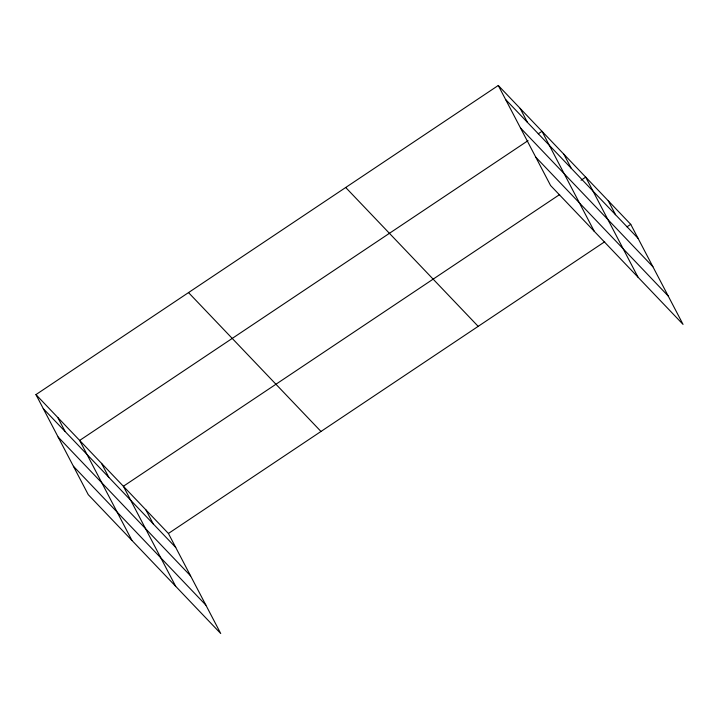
<?xml version="1.0" encoding="UTF-8"?>
<svg xmlns="http://www.w3.org/2000/svg" width="719" height="719" viewBox="0 0 719 719"><rect width="100%" height="100%" fill="white"/><g stroke="black" fill="none" stroke-linecap="round" stroke-linejoin="round"><path stroke-width="1.08" d="M35.95 394.605L168.417 533.471L220.724 633.52L88.257 494.654L35.95 394.605L498.276 85.48L630.743 224.346L683.05 324.395L550.583 185.529L498.276 85.48M528.034 140.636L79.665 440.432L131.972 540.481M538.27 133.797L541.991 131.307L594.298 231.356M559.661 194.543L123.38 486.26L175.688 586.309M581.051 180.244L585.706 177.126L638.014 277.174M168.417 533.471L604.697 241.764M627.022 226.836L630.743 224.346M505.592 99.474L638.059 238.34M520.439 127.874L652.906 266.74M535.736 157.128L668.203 295.994M345.704 187.488L478.18 326.354M188.522 292.597L320.989 431.463M43.266 408.608L175.733 547.465M58.113 436.999L190.58 575.865M73.41 466.263L205.877 605.119M608.229 200.736L615.545 214.729M563.849 154.217L571.165 168.21M520.134 108.389L527.449 122.392M145.903 509.861L153.219 523.863M101.523 463.342L108.839 477.344M57.808 417.523L65.123 431.517"/></g></svg>
